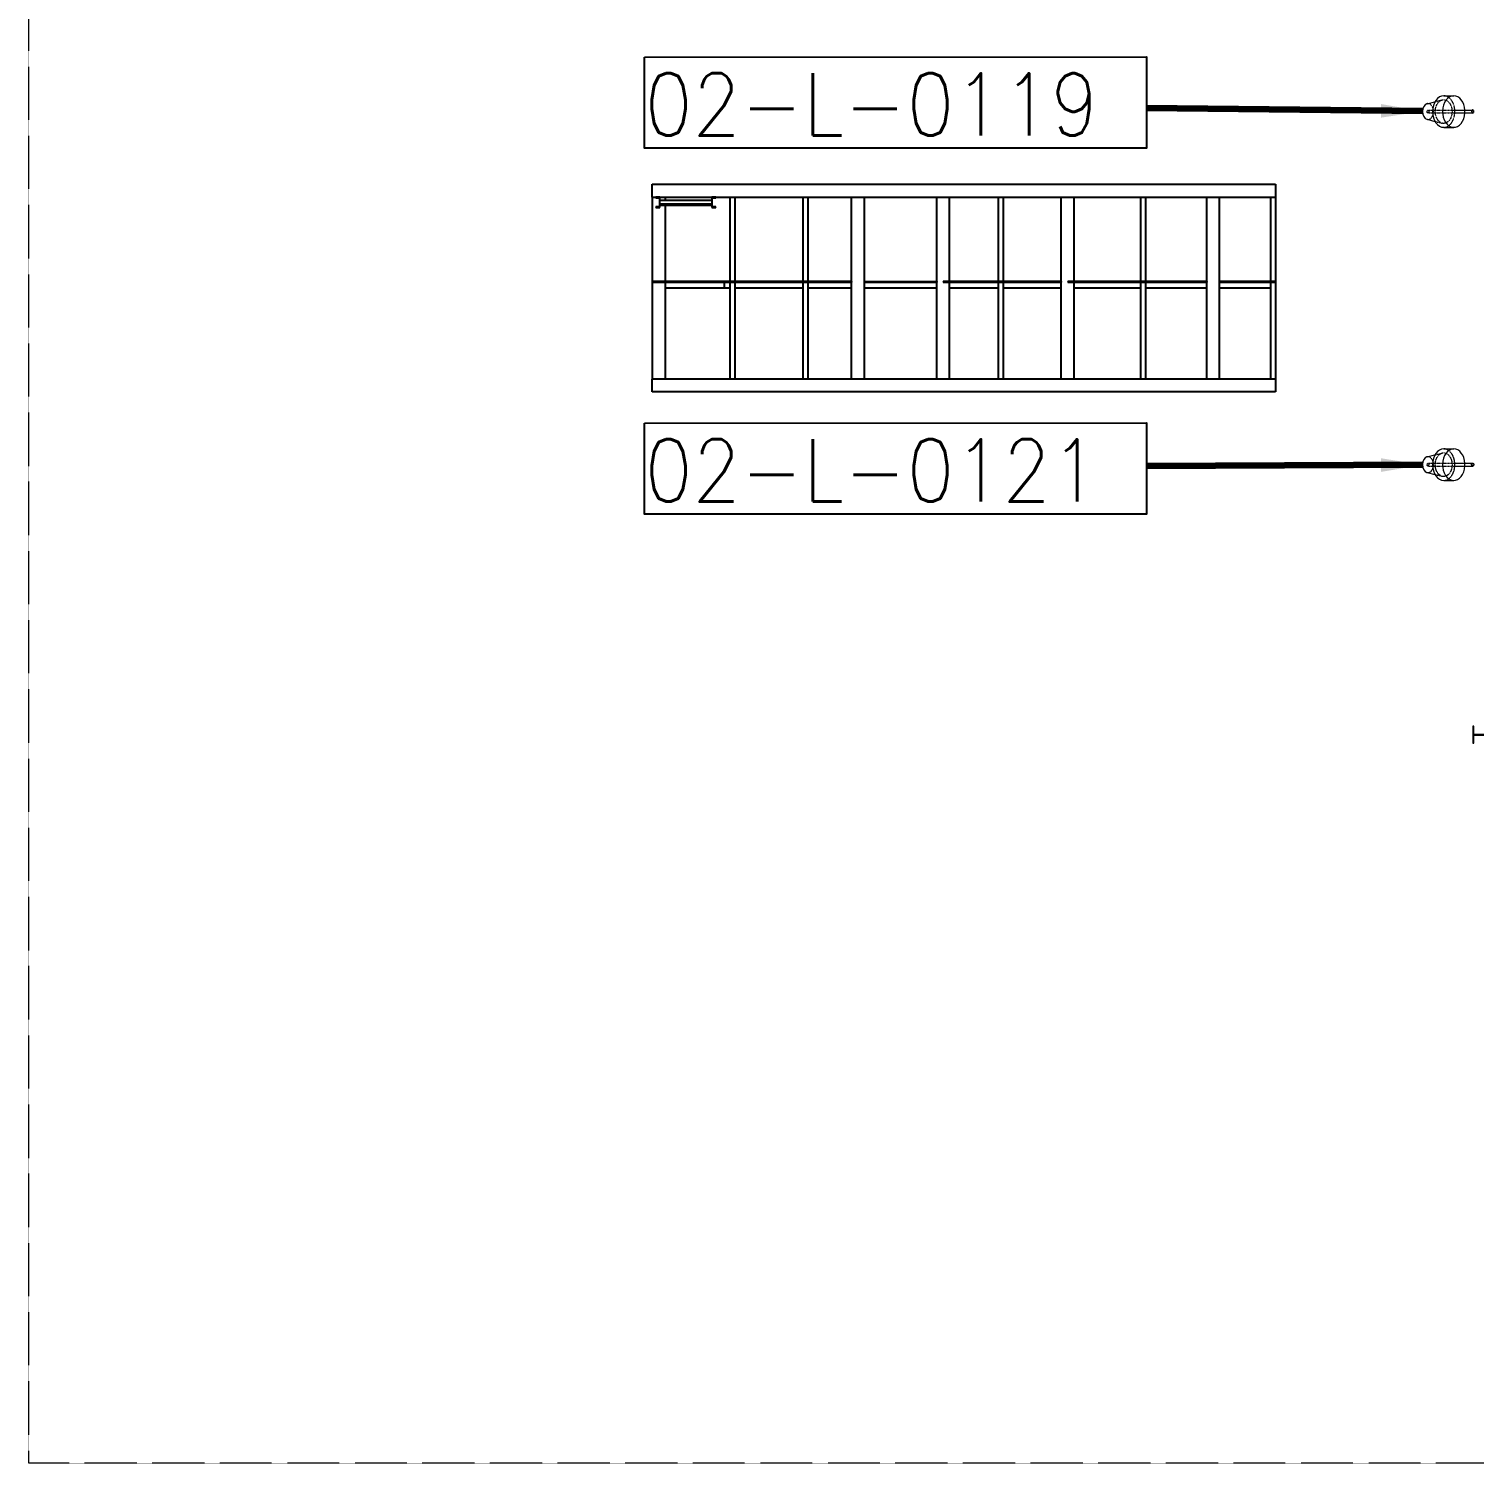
# Model space of a CAD drawing. Header units: inches. Extents: x 9 to 553326, y 5 to 186380.
# Drawn here: x 162965 to 176878, y 73708 to 87517 of the extents above; entities that cross this region are included whole.
import ezdxf

# ---------------------------------------------------------------- set-up
doc = ezdxf.new("R2010")
doc.units = ezdxf.units.IN
doc.header["$MEASUREMENT"] = 0
doc.linetypes.add('DIVIDE2', pattern=[0.625, 0.25, -0.125, 0, -0.125, 0, -0.125])
doc.linetypes.add('LIGHTINGLAYOUTPROGRESSUNIT-EMBED 1_DWG$0$HIDDEN2', pattern=[0.1875, 0.125, -0.0625])
for name, color, linetype in [('_Auto', 7, 'Continuous'), ('CABLEROUTEALL-EMBED 1_DWG$0$DwgTemplate', 7, 'Continuous'), ('Pointers', 136, 'Continuous')]:
    doc.layers.add(name, color=color, linetype=linetype)
doc.layers.add('Layout', color=6, linetype='Continuous', lineweight=20)
doc.layers.add('Pipe Rack Lighting', color=1, linetype='Continuous', lineweight=5)
doc.styles.add('HZTXT', font='txt_qlt.shx', dxfattribs={"width": 0.7, "bigfont": 'hztxt.shx'})
doc.dimstyles.new('ISO-25', dxfattribs={"dimtxt": 2.5, "dimasz": 2.5, "dimexe": 1.25, "dimexo": 0.625, "dimtad": 1, "dimtxsty": 'HZTXT', "dimcen": 2.5, "dimclrd": 256, "dimclre": 256, "dimclrt": 256, "dimadec": 4, "dimazin": 0, "dimtfac": 1, "dimtmove": 0, "dimatfit": 3, "dimfxl": 1, "dimlwd": -1, "dimlwe": -1, "dimarcsym": 0})

msp = doc.modelspace()

# ---------------------------------------------------------------- linework, layer by layer
at = {"layer": '_Auto', "color": 7, "linetype": 'Continuous'}
for points in [[(168891, 87246), (173725, 87247), (173725, 86369), (168891, 86368)], [(168891, 83722), (173725, 83723), (173725, 82845), (168891, 82844)]]:
    msp.add_lwpolyline(points, close=True, dxfattribs=at)
at = {"layer": 'CABLEROUTEALL-EMBED 1_DWG$0$DwgTemplate', "color": 252, "linetype": 'Continuous'}
for p, q in [((168966, 85897), (168966, 86021)), ((168966, 86021), (174966, 86021)), ((174966, 86021), (174966, 85897)), ((168966, 85897), (168966, 84145)), ((168966, 85897), (168999, 85897)), ((168966, 85897), (168999, 85897)), ((168999, 85898), (168999, 85890)), ((169039, 85898), (168999, 85898)), ((168999, 85890), (169036, 85890)), ((169036, 85890), (169036, 85804)), ((169039, 85796), (169039, 85898)), ((169039, 85897), (169090, 85897)), ((169039, 85897), (169539, 85897)), ((169039, 85868), (169539, 85868)), ((169090, 85897), (169090, 85868)), ((169579, 85898), (169539, 85898)), ((169539, 85898), (169539, 85796)), ((169543, 85890), (169579, 85890)), ((169543, 85804), (169543, 85890)), ((169579, 85890), (169579, 85898)), ((169579, 85897), (174966, 85897)), ((169716, 84145), (169716, 85897)), ((169716, 85897), (169764, 85897)), ((169764, 84145), (169764, 85897)), ((170416, 85897), (170416, 84145)), ((170416, 85897), (170464, 85897)), ((170464, 85897), (170464, 84145)), ((170884, 85897), (171008, 85897)), ((170884, 84145), (170884, 85897)), ((171008, 84145), (171008, 85897)), ((171704, 85897), (171828, 85897)), ((171704, 84145), (171704, 85897)), ((171828, 84145), (171828, 85897)), ((172298, 85897), (172346, 85897)), ((172298, 84145), (172298, 85897)), ((172346, 84145), (172346, 85897)), ((172904, 85897), (173028, 85897)), ((172904, 84145), (172904, 85897)), ((173028, 84145), (173028, 85897)), ((173666, 85897), (173714, 85897)), ((173666, 85897), (173666, 84145)), ((173714, 85897), (173714, 84145)), ((174304, 84145), (174304, 85897)), ((174304, 85897), (174428, 85897)), ((174428, 84145), (174428, 85897)), ((174918, 85897), (174918, 84145)), ((174918, 85897), (174966, 85897)), ((174966, 85897), (174966, 84145)), ((169036, 85804), (168999, 85804)), ((168999, 85804), (168999, 85796)), ((168999, 85796), (169039, 85796)), ((169539, 85828), (169039, 85828)), ((169539, 85817), (169039, 85817)), ((169090, 85817), (169090, 84145)), ((169539, 85796), (169579, 85796)), ((169579, 85804), (169543, 85804)), ((169579, 85796), (169579, 85804)), ((168966, 85084), (168966, 85078)), ((170884, 85084), (168966, 85084)), ((168966, 85078), (170884, 85078)), ((169716, 85021), (169090, 85021)), ((169716, 85084), (169657, 85084)), ((169657, 85084), (169657, 85078)), ((169657, 85078), (169657, 85021)), ((169657, 85078), (169716, 85078)), ((169716, 85021), (169657, 85021)), ((169716, 85084), (169716, 85078)), ((170416, 85021), (169764, 85021)), ((170884, 85021), (170464, 85021)), ((170884, 85084), (170884, 85078)), ((171008, 85084), (171704, 85084)), ((171008, 85078), (171008, 85084)), ((171008, 85078), (171704, 85078)), ((171704, 85021), (171008, 85021)), ((171704, 85084), (171704, 85078)), ((172904, 85084), (171766, 85084)), ((171766, 85084), (171766, 85078)), ((171766, 85078), (172904, 85078)), ((172298, 85021), (171828, 85021)), ((172904, 85021), (172346, 85021)), ((172904, 85084), (172904, 85078)), ((174304, 85084), (172966, 85084)), ((172966, 85084), (172966, 85078)), ((172966, 85078), (174304, 85078)), ((173666, 85021), (173028, 85021)), ((174304, 85021), (173714, 85021)), ((174304, 85084), (174304, 85078)), ((174428, 85078), (174428, 85084)), ((174966, 85084), (174428, 85084)), ((174428, 85078), (174966, 85078)), ((174918, 85021), (174428, 85021)), ((174966, 85078), (174966, 85084)), ((169090, 84145), (168966, 84145)), ((174966, 84145), (168966, 84145)), ((168966, 84021), (168966, 84145)), ((169764, 84145), (169716, 84145)), ((170464, 84145), (170416, 84145)), ((171008, 84145), (170884, 84145)), ((171828, 84145), (171704, 84145)), ((172346, 84145), (172298, 84145)), ((173028, 84145), (172904, 84145)), ((173714, 84145), (173666, 84145)), ((174428, 84145), (174304, 84145)), ((174966, 84145), (174918, 84145)), ((174966, 84145), (174966, 84021)), ((174966, 84021), (168966, 84021))]:
    msp.add_line(p, q, dxfattribs=at)
at = {"layer": 'Layout', "linetype": 'DIVIDE2', "ltscale": 10}
for p, q in [((162965, 73708), (162965, 123708)), ((192965, 73708), (162965, 73708))]:
    msp.add_line(p, q, dxfattribs=at)
at = {"layer": 'Layout', "color": 6, "linetype": 'Continuous'}
for p, q in [((176875, 80804), (176865, 80804)), ((176865, 80804), (176865, 80639)), ((176875, 80724), (176875, 80804)), ((177056, 80724), (176875, 80724)), ((176875, 80718), (177056, 80718)), ((176875, 80639), (176875, 80718)), ((176865, 80639), (176875, 80639))]:
    msp.add_line(p, q, dxfattribs=at)
at = {"layer": 'Pipe Rack Lighting', "linetype": 'LIGHTINGLAYOUTPROGRESSUNIT-EMBED 1_DWG$0$HIDDEN2'}
for p, q in [((176501, 86815), (176571, 86833)), ((176434, 86733), (176682, 86733)), ((176434, 86708), (176682, 86708)), ((176865, 86733), (176865, 86733)), ((176865, 86708), (176865, 86708)), ((176501, 86626), (176571, 86608)), ((176501, 83415), (176571, 83433)), ((176434, 83334), (176682, 83334)), ((176434, 83308), (176682, 83308)), ((176501, 83227), (176571, 83209))]:
    msp.add_line(p, q, dxfattribs=at)
at = {"layer": 'Pipe Rack Lighting', "linetype": 'Continuous'}
for p, q in [((176585, 86873), (176682, 86873)), ((176425, 86796), (176501, 86815)), ((176682, 86733), (176865, 86733)), ((176682, 86708), (176865, 86708)), ((176425, 86646), (176501, 86626)), ((176585, 86568), (176682, 86568)), ((176425, 83396), (176501, 83415)), ((176585, 83473), (176682, 83473)), ((176425, 83246), (176501, 83227)), ((176682, 83334), (176865, 83334)), ((176682, 83308), (176865, 83308)), ((176585, 83169), (176682, 83169))]:
    msp.add_line(p, q, dxfattribs=at)
for centre, major_axis, start_param, end_param in [((176585, 86721), (0, -152), 3.141593, 6.283185), ((176682, 86721), (0, -152), 3.141593, 7.770552), ((176682, 86721), (0, 152), 4.795819, 6.283185), ((176434, 86721), (0, -76.2), 3.321127, 6.103651), ((176865, 86721), (0, 15.9), 0.063381, 3.078211), ((176865, 86721), (0, 15.9), 0.063381, 3.078211), ((176865, 86721), (0, -12.7), 3.220849, 6.203929), ((176865, 86721), (0, 15.9), 4.909666, 5.282654), ((176865, 86721), (0, 15.9), 4.909666, 5.282654), ((176865, 86721), (0, 15.9), 4.142124, 4.515112), ((176865, 86721), (0, 15.9), 4.142124, 4.515112), ((176434, 83321), (0, -76.2), 3.321127, 6.103651), ((176585, 83321), (0, -152), 3.141593, 6.283185), ((176682, 83321), (0, -152), 3.141593, 7.770552), ((176682, 83321), (0, 152), 4.795819, 6.283185)]:
    msp.add_ellipse(centre, major_axis=major_axis, ratio=0.707107, start_param=start_param, end_param=end_param, dxfattribs=at)
at = {"layer": 'Pipe Rack Lighting', "linetype": 'LIGHTINGLAYOUTPROGRESSUNIT-EMBED 1_DWG$0$HIDDEN2'}
for centre, major_axis in [((176585, 86721), (0, 114)), ((176434, 86721), (0, 12.7)), ((176585, 83321), (0, 114)), ((176434, 83321), (0, 12.7))]:
    msp.add_ellipse(centre, major_axis=major_axis, ratio=0.707107, dxfattribs=at)
for centre, major_axis, start_param, end_param in [((176585, 86721), (0, 152), 3.141593, 6.283185), ((176434, 86721), (0, 76.2), 2.962058, 6.283185), ((176434, 86721), (0, 76.2), 0, 0.179534), ((176682, 86721), (0, -152), 1.487366, 1.654226), ((176865, 86721), (0, 15.9), 0, 0.063381), ((176865, 86721), (0, 15.9), 5.282654, 6.283185), ((176865, 86721), (0, 15.9), 0, 0.063381), ((176865, 86721), (0, 15.9), 5.282654, 6.283185), ((176865, 86721), (0, 12.7), 3.062336, 6.283185), ((176865, 86721), (0, 12.7), 0, 0.079257), ((176865, 86721), (0, -15.9), 6.219804, 7.283716), ((176865, 86721), (0, -15.9), 6.219804, 7.283716), ((176865, 86721), (0, 15.9), 4.515112, 4.909666), ((176865, 86721), (0, 15.9), 4.515112, 4.909666), ((176434, 83321), (0, 76.2), 2.962058, 6.283185), ((176434, 83321), (0, 76.2), 0, 0.179534), ((176585, 83321), (0, 152), 3.141593, 6.283185), ((176682, 83321), (0, -152), 1.487366, 1.654226)]:
    msp.add_ellipse(centre, major_axis=major_axis, ratio=0.707107, start_param=start_param, end_param=end_param, dxfattribs=at)
at = {"layer": 'Pipe Rack Lighting', "linetype": 'Continuous'}
for major_axis in [(0, 15.9), (0, 15.9), (0, 12.7)]:
    msp.add_ellipse((176865, 83321), major_axis=major_axis, ratio=0.707107, dxfattribs=at)

# ---------------------------------------------------------------- texts
at = {"layer": '_Auto', "color": 7, "style": 'HZTXT', "width": 0.9}
for s, p in [('02-L-0119', (168891, 86490)), ('02-L-0121', (168891, 82966))]:
    msp.add_text(s, height=599.9, dxfattribs=at).set_placement(p)

# ---------------------------------------------------------------- leaders
at = {"layer": 'Pointers'}
for points in [[(176381, 86723), (173725, 86753)], [(176381, 83319), (173725, 83306)]]:
    msp.add_leader(points, dimstyle='ISO-25', override={"dimasz": 400, "dimtad": 0, "dimclrd": 136, "dimlwd": 65534}, dxfattribs=at)

doc.saveas('drawing.dxf')
